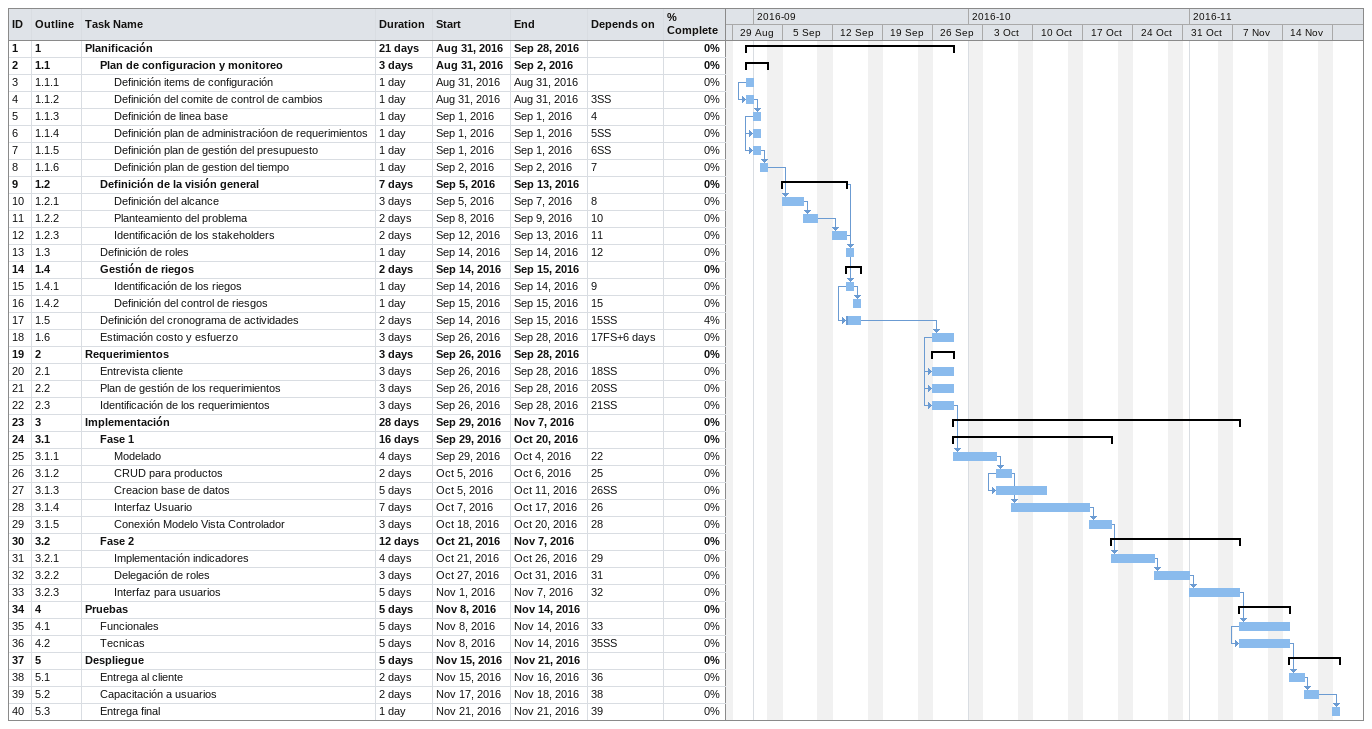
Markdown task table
| ID | WBS | Task | Duration | Start | Finish | Predecessors | % complete |
|---|---|---|---|---|---|---|---|
| 1 | 1 | **Planificación** | 21d | 2016-08-31 | 2016-09-28 |  | 0 |
| 2 | 1.1 | **Plan de configuracion y monitoreo** | 3d | 2016-08-31 | 2016-09-02 |  | 0 |
| 3 | 1.1.1 | Definición items de configuración | 1d | 2016-08-31 | 2016-08-31 |  | 0 |
| 4 | 1.1.2 | Definición del comite de control de cambios | 1d | 2016-08-31 | 2016-08-31 | 3SS | 0 |
| 5 | 1.1.3 | Definición de linea base | 1d | 2016-09-01 | 2016-09-01 | 4 | 0 |
| 6 | 1.1.4 | Definición plan de administracióon de requerimientos | 1d | 2016-09-01 | 2016-09-01 | 5SS | 0 |
| 7 | 1.1.5 | Definición plan de gestión del presupuesto | 1d | 2016-09-01 | 2016-09-01 | 6SS | 0 |
| 8 | 1.1.6 | Definición plan de gestion del tiempo | 1d | 2016-09-02 | 2016-09-02 | 7 | 0 |
| 9 | 1.2 | **Definición de la visión general** | 7d | 2016-09-05 | 2016-09-13 |  | 0 |
| 10 | 1.2.1 | Definición del alcance | 3d | 2016-09-05 | 2016-09-07 | 8 | 0 |
| 11 | 1.2.2 | Planteamiento del problema | 2d | 2016-09-08 | 2016-09-09 | 10 | 0 |
| 12 | 1.2.3 | Identificación de los stakeholders | 2d | 2016-09-12 | 2016-09-13 | 11 | 0 |
| 13 | 1.3 | Definición de roles | 1d | 2016-09-14 | 2016-09-14 | 12 | 0 |
| 14 | 1.4 | **Gestión de riegos** | 2d | 2016-09-14 | 2016-09-15 |  | 0 |
| 15 | 1.4.1 | Identificación de los riegos | 1d | 2016-09-14 | 2016-09-14 | 9 | 0 |
| 16 | 1.4.2 | Definición del control de riesgos | 1d | 2016-09-15 | 2016-09-15 | 15 | 0 |
| 17 | 1.5 | Definición del cronograma de actividades | 2d | 2016-09-14 | 2016-09-15 | 15SS | 4 |
| 18 | 1.6 | Estimación costo y esfuerzo | 3d | 2016-09-26 | 2016-09-28 | 17FS+6d | 0 |
| 19 | 2 | **Requerimientos** | 3d | 2016-09-26 | 2016-09-28 |  | 0 |
| 20 | 2.1 | Entrevista cliente | 3d | 2016-09-26 | 2016-09-28 | 18SS | 0 |
| 21 | 2.2 | Plan de gestión de los requerimientos | 3d | 2016-09-26 | 2016-09-28 | 20SS | 0 |
| 22 | 2.3 | Identificación de los requerimientos | 3d | 2016-09-26 | 2016-09-28 | 21SS | 0 |
| 23 | 3 | **Implementación** | 28d | 2016-09-29 | 2016-11-07 |  | 0 |
| 24 | 3.1 | **Fase 1** | 16d | 2016-09-29 | 2016-10-20 |  | 0 |
| 25 | 3.1.1 | Modelado | 4d | 2016-09-29 | 2016-10-04 | 22 | 0 |
| 26 | 3.1.2 | CRUD para productos | 2d | 2016-10-05 | 2016-10-06 | 25 | 0 |
| 27 | 3.1.3 | Creacion base de datos | 5d | 2016-10-05 | 2016-10-11 | 26SS | 0 |
| 28 | 3.1.4 | Interfaz Usuario | 7d | 2016-10-07 | 2016-10-17 | 26 | 0 |
| 29 | 3.1.5 | Conexión Modelo Vista Controlador | 3d | 2016-10-18 | 2016-10-20 | 28 | 0 |
| 30 | 3.2 | **Fase 2** | 12d | 2016-10-21 | 2016-11-07 |  | 0 |
| 31 | 3.2.1 | Implementación indicadores | 4d | 2016-10-21 | 2016-10-26 | 29 | 0 |
| 32 | 3.2.2 | Delegación de roles | 3d | 2016-10-27 | 2016-10-31 | 31 | 0 |
| 33 | 3.2.3 | Interfaz para usuarios | 5d | 2016-11-01 | 2016-11-07 | 32 | 0 |
| 34 | 4 | **Pruebas** | 5d | 2016-11-08 | 2016-11-14 |  | 0 |
| 35 | 4.1 | Funcionales | 5d | 2016-11-08 | 2016-11-14 | 33 | 0 |
| 36 | 4.2 | Tecnicas | 5d | 2016-11-08 | 2016-11-14 | 35SS | 0 |
| 37 | 5 | **Despliegue** | 5d | 2016-11-15 | 2016-11-21 |  | 0 |
| 38 | 5.1 | Entrega al cliente | 2d | 2016-11-15 | 2016-11-16 | 36 | 0 |
| 39 | 5.2 | Capacitación a usuarios | 2d | 2016-11-17 | 2016-11-18 | 38 | 0 |
| 40 | 5.3 | Entrega final | 1d | 2016-11-21 | 2016-11-21 | 39 | 0 |
